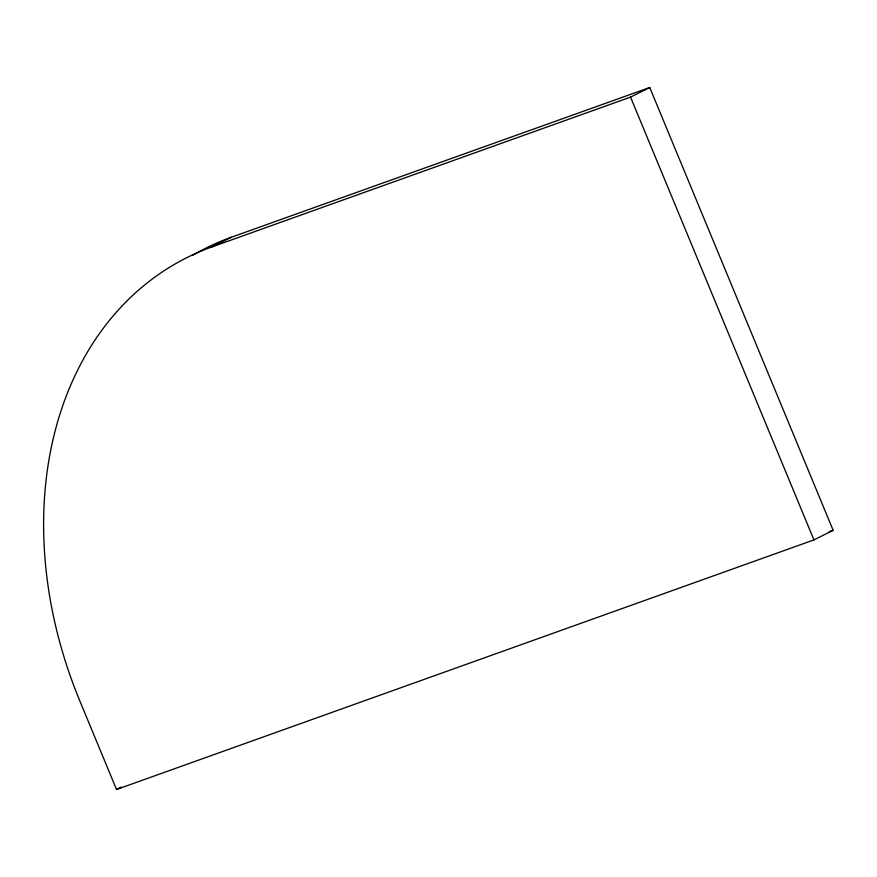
<?xml version="1.0" encoding="UTF-8"?>
<svg xmlns="http://www.w3.org/2000/svg" width="877" height="877" viewBox="0 0 877 877"><rect width="100%" height="100%" fill="white"/><g stroke="black" fill="none" stroke-linecap="round" stroke-linejoin="round"><path stroke-width="1.32" d="M212.081 246.875L231.287 237.261L649.747 87.503L833.15 530.289L813.944 539.903L116.52 789.497L79.84 700.942A384.082 295.417 63.4 0 1 212.081 246.875L630.541 97.117L649.747 87.503M116.52 789.497L121.322 787.086M829.28 531.67L833.15 530.289M630.541 97.117L813.944 539.903M192.666 255.317A384.082 295.417 63.4 0 1 231.287 237.261"/></g></svg>
